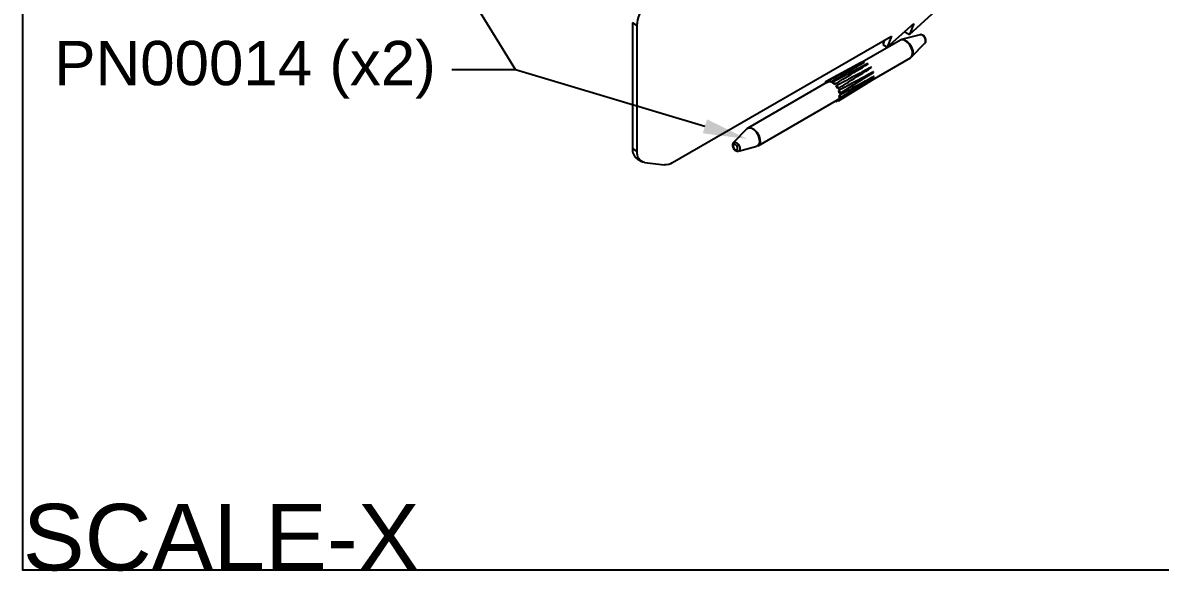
# Model space of a CAD drawing. Extents: x 0 to 10.8, y -11.1 to 0.
# Drawn here: x 0 to 6.42, y -11.06 to -7.96 of the extents above; entities that cross this region are included whole.
import ezdxf
from ezdxf import colors
from ezdxf.entities.mleader import LeaderData, LeaderLine
from ezdxf.math import Vec2, Vec3

# ---------------------------------------------------------------- set-up
doc = ezdxf.new("R2010")
doc.units = 0
doc.header["$LTSCALE"] = 0.5
doc.header["$MEASUREMENT"] = 0
for name, color, linetype in [('Brackets', 181, 'CONTINUOUS'), ('FAB DWG', 221, 'CONTINUOUS'), ('Hardware', 242, 'CONTINUOUS')]:
    doc.layers.add(name, color=color, linetype=linetype)
doc.layers.add('Text-Unprinted', color=131, linetype='CONTINUOUS', plot=False)
doc.styles.add('LSAD_Standard', font='arial.ttf')
doc.styles.get("Standard").update_dxf_attribs({"font": 'arial.ttf'})

msp = doc.modelspace()

# ---------------------------------------------------------------- linework, layer by layer
at = {"layer": 'Brackets', "transparency": 16777216}
for p, q in [((5.0079, -8.0274), (5.1568, -7.8934)), ((3.4687, -7.9763), (3.4433, -7.9617)), ((3.4433, -7.9617), (3.4433, -8.6727)), ((4.8829, -8.0995), (5.0319, -7.9656)), ((5.0319, -7.9656), (5.0079, -8.0274)), ((3.4687, -7.9763), (3.4687, -8.6873)), ((4.9841, -8.0085), (4.9825, -8.0127)), ((4.9825, -8.0127), (5.0079, -8.0274)), ((3.67, -8.7516), (4.9069, -8.0377)), ((4.8668, -8.0608), (4.8575, -8.0849)), ((4.8575, -8.0849), (4.8829, -8.0995)), ((4.9069, -8.0377), (4.8829, -8.0995)), ((3.4433, -8.6727), (3.4687, -8.6873)), ((3.4692, -8.7299), (3.4946, -8.7446)), ((3.5115, -8.7501), (3.6244, -8.7633))]:
    msp.add_line(p, q, dxfattribs=at)
for centre, radius, start, end in [((3.6598, -7.985), 0.1913, 140.79726, 177.39826), ((3.5064, -8.6786), 0.0634, 174.61551, 234.07705), ((3.5233, -8.696), 0.0553, 170.96032, 257.7053), ((3.6293, -8.6878), 0.0756, 266.29085, 302.52045)]:
    msp.add_arc(centre, radius, start, end, dxfattribs=at)
at = {"layer": 'Hardware', "transparency": 16777216}
for p, q in [((5.0679, -8.0296), (4.9632, -8.0569)), ((4.9567, -8.0595), (4.6479, -8.2378)), ((5.0198, -8.1548), (5.0957, -8.0779)), ((4.735, -8.1869), (4.5371, -8.2929)), ((4.7518, -8.1826), (4.5538, -8.2885)), ((4.7724, -8.192), (4.5744, -8.298)), ((4.7992, -8.2832), (5.0142, -8.1591)), ((4.6523, -8.287), (4.5933, -8.3186)), ((4.608, -8.4024), (4.7988, -8.284)), ((4.6144, -8.3605), (4.7487, -8.2771)), ((4.6165, -8.3855), (4.8073, -8.2671)), ((4.6396, -8.2426), (4.6475, -8.2381)), ((4.7482, -8.2772), (4.8053, -8.242)), ((4.5437, -8.2979), (4.0954, -8.5567)), ((4.5453, -8.2971), (4.552, -8.2932)), ((4.1529, -8.6563), (4.6012, -8.3975)), ((4.5913, -8.4068), (4.6014, -8.4005)), ((4.0898, -8.561), (4.0138, -8.6379)), ((4.0417, -8.6862), (4.1464, -8.6589))]:
    msp.add_line(p, q, dxfattribs=at)
at = {"layer": 'Hardware', "transparency": 16777216, "flags": 128}
for points in [[(5.0957, -8.0779), (5.0966, -8.0769), (5.0993, -8.0701), (5.099, -8.0609), (5.0958, -8.0508), (5.09, -8.0414), (5.0827, -8.0341), (5.075, -8.0299), (5.0679, -8.0296), (5.0679, -8.0296)], [(5.0142, -8.1591), (5.0201, -8.1539), (5.0256, -8.14), (5.025, -8.1213), (5.0184, -8.1008), (5.0068, -8.0817), (4.9919, -8.0667), (4.9761, -8.0582), (4.9616, -8.0575), (4.9567, -8.0595)], [(4.9632, -8.0569), (4.9633, -8.0569), (4.9776, -8.0576), (4.9934, -8.066), (5.0082, -8.0809), (5.0198, -8.1), (5.0264, -8.1204), (5.027, -8.1389)], [(5.027, -8.1389), (5.0215, -8.1529), (5.0198, -8.1548)], [(4.5364, -8.3021), (4.5358, -8.3008), (4.5351, -8.2977), (4.5354, -8.295), (4.5365, -8.2932), (4.5384, -8.2925), (4.5407, -8.293), (4.5431, -8.2946), (4.5453, -8.2971)], [(4.5437, -8.2979), (4.5442, -8.2977), (4.5453, -8.2971)], [(4.5522, -8.2953), (4.5519, -8.2923), (4.5525, -8.2899), (4.5539, -8.2885), (4.556, -8.2882), (4.5584, -8.2891), (4.5607, -8.2911), (4.5627, -8.2938), (4.5641, -8.2969)], [(4.5726, -8.3008), (4.5735, -8.2987), (4.5752, -8.2977), (4.5774, -8.2978), (4.5798, -8.2991), (4.5821, -8.3014), (4.5839, -8.3043), (4.585, -8.3075), (4.5851, -8.3104)], [(4.5929, -8.3189), (4.5948, -8.3182), (4.5971, -8.3188), (4.5995, -8.3205), (4.6017, -8.3231), (4.6033, -8.3261), (4.604, -8.3292), (4.6038, -8.3319), (4.6027, -8.3338)], [(4.6077, -8.3447), (4.6101, -8.3457), (4.6125, -8.3477), (4.6145, -8.3505), (4.6157, -8.3536), (4.6162, -8.3566), (4.6156, -8.3591), (4.6143, -8.3606), (4.6123, -8.361)], [(4.5931, -8.4022), (4.5931, -8.4031), (4.5925, -8.4055), (4.591, -8.4069), (4.589, -8.4072), (4.5866, -8.4063), (4.5863, -8.4061)], [(4.6076, -8.3916), (4.6091, -8.3946), (4.6098, -8.3977), (4.6095, -8.4004), (4.6084, -8.4022), (4.6065, -8.4029), (4.6042, -8.4024), (4.6018, -8.4008), (4.5996, -8.3983)], [(4.6131, -8.3713), (4.6154, -8.3736), (4.6171, -8.3766), (4.6181, -8.3797), (4.6182, -8.3826), (4.6174, -8.3847), (4.6157, -8.3859), (4.6135, -8.3858), (4.6111, -8.3846)], [(4.1464, -8.6589), (4.1571, -8.6518), (4.1626, -8.6378), (4.162, -8.6193), (4.1554, -8.5989), (4.1438, -8.5798), (4.129, -8.5649), (4.1132, -8.5564), (4.0988, -8.5558), (4.0898, -8.561)], [(4.0954, -8.5567), (4.1003, -8.5547), (4.1147, -8.5554), (4.1306, -8.5638), (4.1454, -8.5788), (4.1571, -8.598), (4.1637, -8.6184), (4.1643, -8.6371)], [(4.0116, -8.6541), (4.0118, -8.6601), (4.0139, -8.6667), (4.0176, -8.6729), (4.0224, -8.6777), (4.0275, -8.6804), (4.0321, -8.6806), (4.0356, -8.6783), (4.0374, -8.6738), (4.0372, -8.6678), (4.035, -8.6612), (4.0313, -8.6551), (4.0265, -8.6503), (4.0214, -8.6476), (4.0168, -8.6473), (4.0133, -8.6496), (4.0116, -8.6541)], [(4.0138, -8.6379), (4.0183, -8.6353), (4.0254, -8.6357), (4.0332, -8.6398), (4.0405, -8.6472), (4.0462, -8.6566), (4.0494, -8.6667), (4.0497, -8.6758), (4.047, -8.6827), (4.0417, -8.6862)], [(4.1643, -8.6371), (4.1587, -8.6511), (4.1529, -8.6563)]]:
    msp.add_lwpolyline(points, dxfattribs=at)
at = {"layer": 'Hardware', "transparency": 16777216}
for centre, radius, start, end in [((4.7354, -8.1877), 0.000906, 56.10421, 112.76961), ((4.7521, -8.184), 0.00144, 24.26617, 102.76683), ((4.7725, -8.1939), 0.00188, 7.10415, 95.32982), ((4.7908, -8.215), 0.00255, 357.26952, 69.534), ((4.7981, -8.2832), 0.00112, 310.51666, 23.91099), ((4.8033, -8.2411), 0.00219, 335.02917, 55.97663), ((4.8062, -8.2661), 0.00154, 317.42039, 45.90452), ((4.5542, -8.3248), 0.0296, 70.53606, 93.90044), ((4.5384, -8.3586), 0.0671, 45.91396, 59.42742), ((4.5163, -8.3801), 0.0981, 28.15692, 38.6466), ((4.5304, -8.3749), 0.0831, 9.64261, 21.36319), ((4.591, -8.38), 0.0202, 300.2417, 325.24734), ((4.5712, -8.3717), 0.042, 342.15112, 0.65546)]:
    msp.add_arc(centre, radius, start, end, dxfattribs=at)
for points, knots in [([(5.0957, -8.0774), (5.0967, -8.0764), (5.0993, -8.0737), (5.1011, -8.0675), (5.1013, -8.0592), (5.0985, -8.0496), (5.0928, -8.0401), (5.0852, -8.0328), (5.0772, -8.0293), (5.071, -8.0285), (5.0683, -8.0296), (5.0679, -8.0298)], [0, 0, 0, 0, 0.0663431, 0.1699799, 0.2907739, 0.432915, 0.5801036, 0.7298193, 0.8663782, 0.9785839, 1, 1, 1, 1]), ([(4.5641, -8.2969), (4.5678, -8.2947), (4.5877, -8.2827), (4.6509, -8.2448), (4.7102, -8.2093), (4.7534, -8.1834)], [0, 0, 0, 0, 0.058989, 0.315059, 1, 1, 1, 1]), ([(4.5851, -8.3104), (4.5888, -8.3081), (4.6087, -8.2958), (4.6719, -8.2569), (4.7312, -8.2203), (4.7744, -8.1936)], [0, 0, 0, 0, 0.058989, 0.315059, 1, 1, 1, 1]), ([(4.6027, -8.3338), (4.6065, -8.3315), (4.6266, -8.319), (4.6902, -8.2795), (4.7499, -8.2422), (4.7934, -8.2151)], [0, 0, 0, 0, 0.058989, 0.315059, 1, 1, 1, 1]), ([(4.7917, -8.2126), (4.7912, -8.2129), (4.7874, -8.2149), (4.7704, -8.2239), (4.7243, -8.2485), (4.6816, -8.2713), (4.6521, -8.2871)], [0, 0, 0, 0, 0.010625, 0.081786, 0.366428, 1, 1, 1, 1]), ([(4.7991, -8.2827), (4.7987, -8.283), (4.795, -8.2851), (4.7786, -8.2944), (4.7154, -8.3305), (4.6551, -8.3646), (4.6076, -8.3916)], [0, 0, 0, 0, 0.0074583, 0.057409, 0.2572117, 1, 1, 1, 1]), ([(4.8045, -8.2393), (4.804, -8.2395), (4.8003, -8.2415), (4.7834, -8.2505), (4.7184, -8.2854), (4.6565, -8.3185), (4.6077, -8.3447)], [0, 0, 0, 0, 0.007458, 0.057409, 0.257212, 1, 1, 1, 1]), ([(4.8072, -8.265), (4.8067, -8.2652), (4.803, -8.2672), (4.7864, -8.2763), (4.7223, -8.3115), (4.6612, -8.3449), (4.6131, -8.3713)], [0, 0, 0, 0, 0.007458, 0.057409, 0.257212, 1, 1, 1, 1]), ([(4.0087, -8.6486), (4.0086, -8.6516), (4.0084, -8.6579), (4.0119, -8.6679), (4.018, -8.6772), (4.0258, -8.6838), (4.0339, -8.6871), (4.039, -8.6865), (4.0413, -8.6863)], [0, 0, 0, 0, 0.166907, 0.343702, 0.52455, 0.710418, 0.871968, 1, 1, 1, 1]), ([(4.014, -8.6382), (4.0132, -8.639), (4.0107, -8.6413), (4.0093, -8.6452), (4.0088, -8.648), (4.0087, -8.6486)], [0, 0, 0, 0, 0.291548, 0.854149, 1, 1, 1, 1])]:
    msp.add_open_spline(points, degree=3, knots=knots, dxfattribs=at)
at = {"layer": 'Text-Unprinted', "transparency": 16777216}
msp.add_lwpolyline([(0, 0), (10.8059, 0), (10.8059, -11.0544), (0, -11.0544)], close=True, dxfattribs=at)

# ---------------------------------------------------------------- texts
at = {"layer": 'Text-Unprinted', "ltscale": 0.5, "transparency": 16777216, "style": 'LSAD_Standard'}
msp.add_attdef('SCALE-X', (0, -11.0544), 'XEffectiveScaleFactor', height=0.375, dxfattribs=at)

# ---------------------------------------------------------------- leaders
at = {"layer": 'FAB DWG', "transparency": 16777216}
ml = msp.add_multileader_mtext('Standard', dxfattribs=at)
ml.set_content('PN00014 (x2)', color=256)
ml.set_leader_properties()
ml.build(insert=Vec2(0, 0))
ml.multileader.update_dxf_attribs({"text_right_attachment_type": 2, "dogleg_length": 0.36, "arrow_head_size": 0.25})
ctx = ml.context
ctx.base_point, ctx.char_height, ctx.arrow_head_size, ctx.landing_gap_size, ctx.plane_origin = Vec3(0.1276, -8.2262), 0.25, 0.25, 0.09, Vec3(3.4509, -9.3153)
ctx.right_attachment, ctx.text_align_type = 2, 2
notes = []
notes.append((ctx, [(0, (1, 1, 0), (2.7829, -8.2283), (-1, 0), 0.36, [(0, [(2.4325, -7.6578)], 0, [])])]))
ctx.mtext.insert, ctx.mtext.alignment, ctx.mtext.flow_direction = Vec3(2.3329, -8.0644), 3, 5
ml = msp.add_multileader_mtext('Standard', dxfattribs=at)
ml.set_content('PN00014 (x2)', color=256)
ml.set_leader_properties()
ml.build(insert=Vec2(0, 0))
ml.multileader.update_dxf_attribs({"text_right_attachment_type": 2, "dogleg_length": 0.36, "arrow_head_size": 0.25})
ctx = ml.context
ctx.base_point, ctx.char_height, ctx.arrow_head_size, ctx.landing_gap_size, ctx.plane_origin = Vec3(0.1276, -8.2262), 0.25, 0.25, 0.09, Vec3(3.4509, -9.3153)
ctx.right_attachment, ctx.text_align_type = 2, 2
notes.append((ctx, [(0, (1, 1, 0), (2.7829, -8.2283), (-1, 0), 0.36, [(0, [(4.0924, -8.6181)], 0, [])])]))
ctx.mtext.insert, ctx.mtext.alignment, ctx.mtext.flow_direction = Vec3(2.3329, -8.0644), 3, 5
for ctx, leaders in notes:
    for number, flags, end, landing, length, lines in leaders:
        leader = LeaderData()
        leader.index, (leader.has_last_leader_line, leader.has_dogleg_vector, leader.attachment_direction) = number, flags
        leader.last_leader_point, leader.dogleg_vector, leader.dogleg_length = Vec3(end), Vec3(landing), length
        for number, points, colour, breaks in lines:
            line = LeaderLine()
            line.index, line.vertices, line.color, line.breaks = number, Vec3.list(points), colors.encode_raw_color(colour), breaks
            leader.lines.append(line)
        ctx.leaders.append(leader)

doc.saveas('drawing.dxf')
